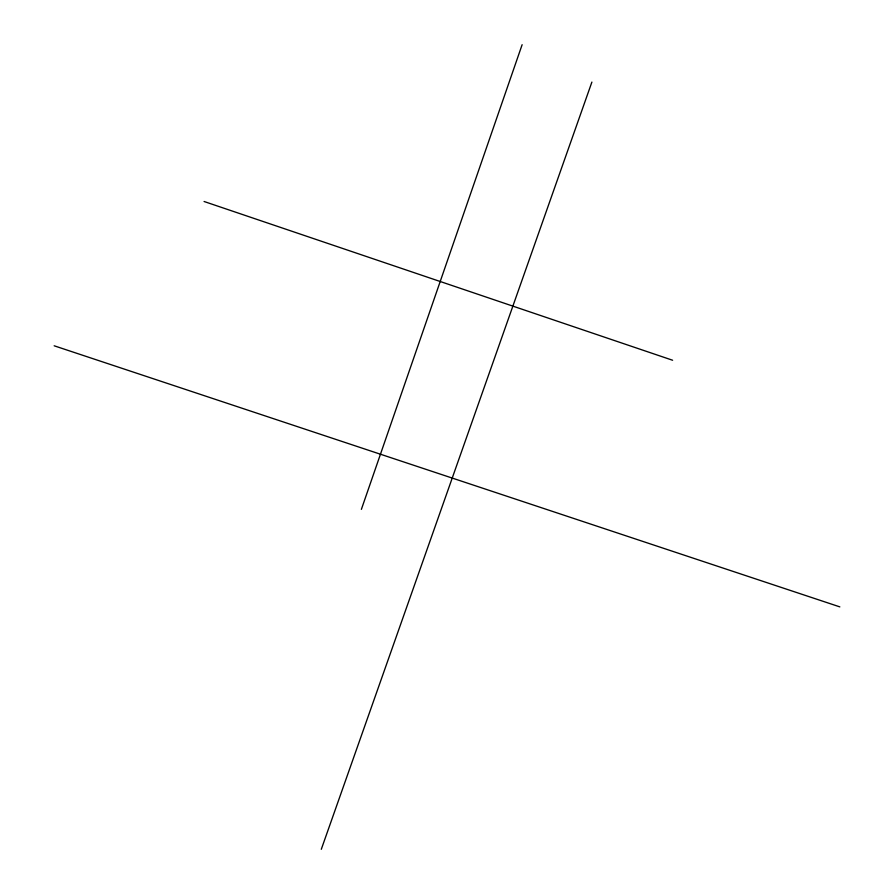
<?xml version="1.0" encoding="UTF-8"?>
<svg xmlns="http://www.w3.org/2000/svg" width="894" height="894" viewBox="0 0 894 894"><rect width="100%" height="100%" fill="white"/><g stroke="black" fill="none" stroke-linecap="round" stroke-linejoin="round"><path stroke-width="1.34" d="M361.377 509.368L522.13 44.7M321.292 849.3L591.895 82.08M54.165 345.788L839.835 606.881M204.078 201.496L672.612 360.248"/></g></svg>
